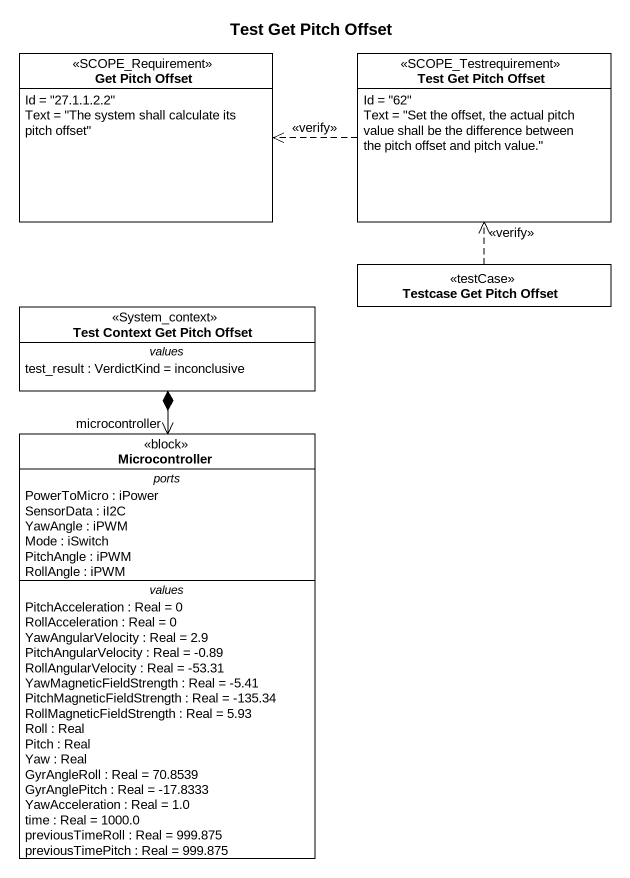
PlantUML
@startuml
title Test Get Pitch Offset
hide circle
hide empty members
class "Get Pitch Offset" as Get_Pitch_Offset <<SCOPE_Requirement>> {
  Id = "27.1.1.2.2"
  Text = "The system shall calculate its pitch offset"
}
class "Test Get Pitch Offset" as Test_Get_Pitch_Offset <<SCOPE_Testrequirement>> {
  Id = "62"
  Text = "Set the offset, the actual pitch value shall be the difference between the pitch offset and pitch value."
}
class "Testcase Get Pitch Offset" as Testcase_Get_Pitch_Offset <<testCase>>
class "Test Context Get Pitch Offset" as Test_Context_Get_Pitch <<System_context>> {
  -- values --
  test_result : VerdictKind = inconclusive
}
class Microcontroller <<block>> {
  -- ports --
  PowerToMicro : iPower
  SensorData : iI2C
  YawAngle : iPWM
  Mode : iSwitch
  PitchAngle : iPWM
  RollAngle : iPWM
  -- values --
  PitchAcceleration : Real = 0
  RollAcceleration : Real = 0
  YawAngularVelocity : Real = 2.9
  PitchAngularVelocity : Real = -0.89
  RollAngularVelocity : Real = -53.31
  YawMagneticFieldStrength : Real = -5.41
  PitchMagneticFieldStrength : Real = -135.34
  RollMagneticFieldStrength : Real = 5.93
  Roll : Real
  Pitch : Real
  Yaw : Real
  GyrAngleRoll : Real = 70.8539
  GyrAnglePitch : Real = -17.8333
  YawAcceleration : Real = 1.0
  time : Real = 1000.0
  previousTimeRoll : Real = 999.875
  previousTimePitch : Real = 999.875
}
Test_Get_Pitch_Offset .left.> Get_Pitch_Offset : <<verify>>
Testcase_Get_Pitch_Offset .up.> Test_Get_Pitch_Offset : <<verify>>
Test_Context_Get_Pitch *--> "microcontroller" Microcontroller
@enduml
